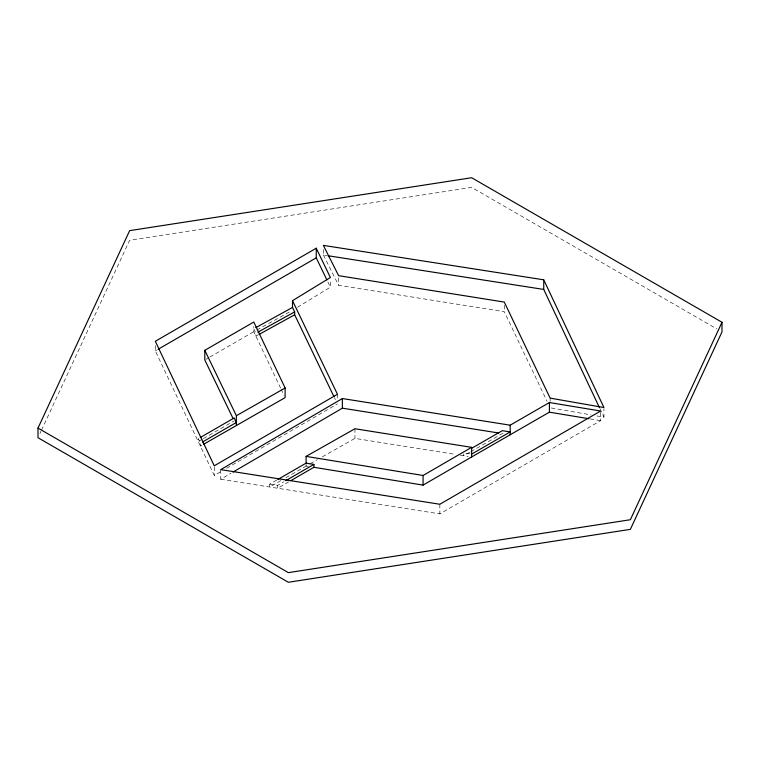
<?xml version="1.0" encoding="UTF-8"?>
<svg xmlns="http://www.w3.org/2000/svg" width="760" height="760" viewBox="0 0 760 760"><rect width="100%" height="100%" fill="white"/><g stroke="black" fill="none" stroke-linecap="round" stroke-linejoin="round"><path stroke-width="0.57" stroke-dasharray="3.8 2.85" d="M39.995 433.438L40.992 431.291M41.486 430.217L129.637 240.274L471.637 187.368L716.87 328.947M297.502 307.258L330.391 287.156L330.391 280.734M220.732 469.632L220.732 479.265L230.954 473.29M155.325 345.553L155.325 350.901L214.263 475.447L221.445 471.276M226.575 468.293L337.44 403.902M220.732 479.265L439.85 513.893L600.609 420.651L600.609 412.091M155.325 350.901L157.377 349.724M205.817 359.366L208.886 357.599M209.902 357.01L255.816 330.552M202.35 439.223L198.236 441.588L198.236 438.7L200.383 443.241L200.383 446.13L202.445 444.942M203.376 438.624L234.194 420.831M280.858 480.595L269.743 487.008L269.743 484.12L276.811 480.035M285.902 477.679L309.159 464.293M269.743 484.12L277.609 485.365L283.66 481.868M288.695 481.849L277.609 488.252L277.609 485.365M469.851 452.228L463.762 455.724L463.762 453.796M470.867 451.649L502.303 433.58L504.554 433.931M310.175 463.724L317.3 459.686M322.382 456.808L354.958 438.387L455.572 454.423M256.842 329.992L291.498 310.868M257.944 335.027L255.911 336.158L255.911 333.26L253.783 328.785M323.361 249.65L323.361 255.008L326.876 255.559M323.361 255.008L338.627 285.313L504.288 311.704L547.086 401.356M466.013 453.197L470.497 453.91M460.256 455.164L468.255 456.447M308.332 466.383L306.099 466.022L306.099 463.134M590.13 418.921L600.609 420.651M551.313 407.968L591.071 414.912M596.923 415.938L603.934 417.164L603.934 408.595M327.864 281.922L330.391 287.156M334.381 397.537L335.397 399.665M280.592 388.094L253.783 331.673L253.783 326.534M281.095 389.158L284.116 395.513M599.887 408.576L603.934 417.164M550.145 398.126L550.145 401.337M504.288 305.283L504.288 311.704M439.85 504.26L439.85 513.893M354.958 428.744L354.958 438.387M338.627 277.818L338.627 285.313M337.44 394.269L337.44 398.553M214.263 466.887L214.263 475.447"/><path stroke-width="1.14" d="M38 428.089L129.637 230.641L471.637 177.726L722 322.278L722 331.911L630.363 529.359L288.363 582.274L38 437.722L38 428.089L288.363 572.631L630.363 519.726L722 322.278M292.514 300.666L330.391 277.523L316.245 248.216L155.325 341.269L214.263 465.813L337.44 394.269L292.514 300.666L292.514 307.42L294.661 311.885L294.661 314.773L333.868 396.483M342.37 398.544L220.732 469.632L439.85 504.26L600.609 411.017L549.404 402.543L510.169 425.191L342.37 398.544L342.37 408.177L232.997 472.093M277.827 479.455L306.099 463.134L306.099 456.389L423.073 475.475L471.618 447.345L471.618 456.978L423.073 485.117L313.909 467.295L290.719 480.69M158.403 349.125L316.245 257.849L316.245 248.216M233.159 418.693L204.801 359.955L204.801 350.312L253.783 322.041L285.123 387.999L285.123 397.632L203.471 444.353M200.288 437.513L234.194 417.943L236.369 422.465L202.445 442.054M285.674 480.709L313.909 464.408L313.909 467.295M471.618 456.978L549.404 412.176L588.971 418.731M471.874 448.172L502.303 430.683L510.169 431.936L471.618 454.09M236.369 425.353L236.369 415.72L285.123 387.999M306.099 456.389L354.958 428.744L471.618 447.345M255.816 327.655L292.514 307.42M257.944 332.139L294.661 311.885M258.97 334.466L294.661 314.773M543.742 279.813L323.361 245.376L338.627 275.68L504.288 302.072L550.145 398.126L603.934 407.531L543.742 279.813L543.742 289.446L599.383 407.502M328.044 255.74L543.742 289.446M342.37 408.177L498.807 433.019M306.099 463.134L313.909 464.408M316.245 257.849L326.857 279.832M204.801 350.312L236.369 415.72M549.404 402.543L549.404 412.176M510.169 425.191L510.169 434.824M423.073 475.475L423.073 485.117"/></g></svg>
